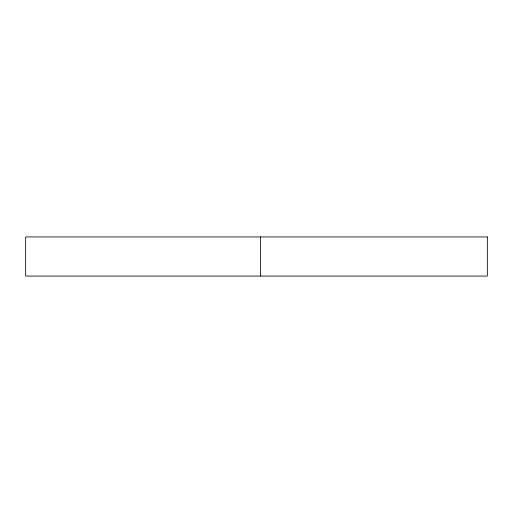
<?xml version="1.0" encoding="UTF-8"?>
<svg xmlns="http://www.w3.org/2000/svg" width="513" height="513" viewBox="0 0 513 513"><rect width="100%" height="100%" fill="white"/><g stroke="black" fill="none" stroke-linecap="round" stroke-linejoin="round"><path stroke-width="0.77" d="M260.412 236.935L260.412 276.065M487.35 236.935L25.65 236.935L25.65 276.065L487.35 276.065L487.35 236.935"/></g></svg>
